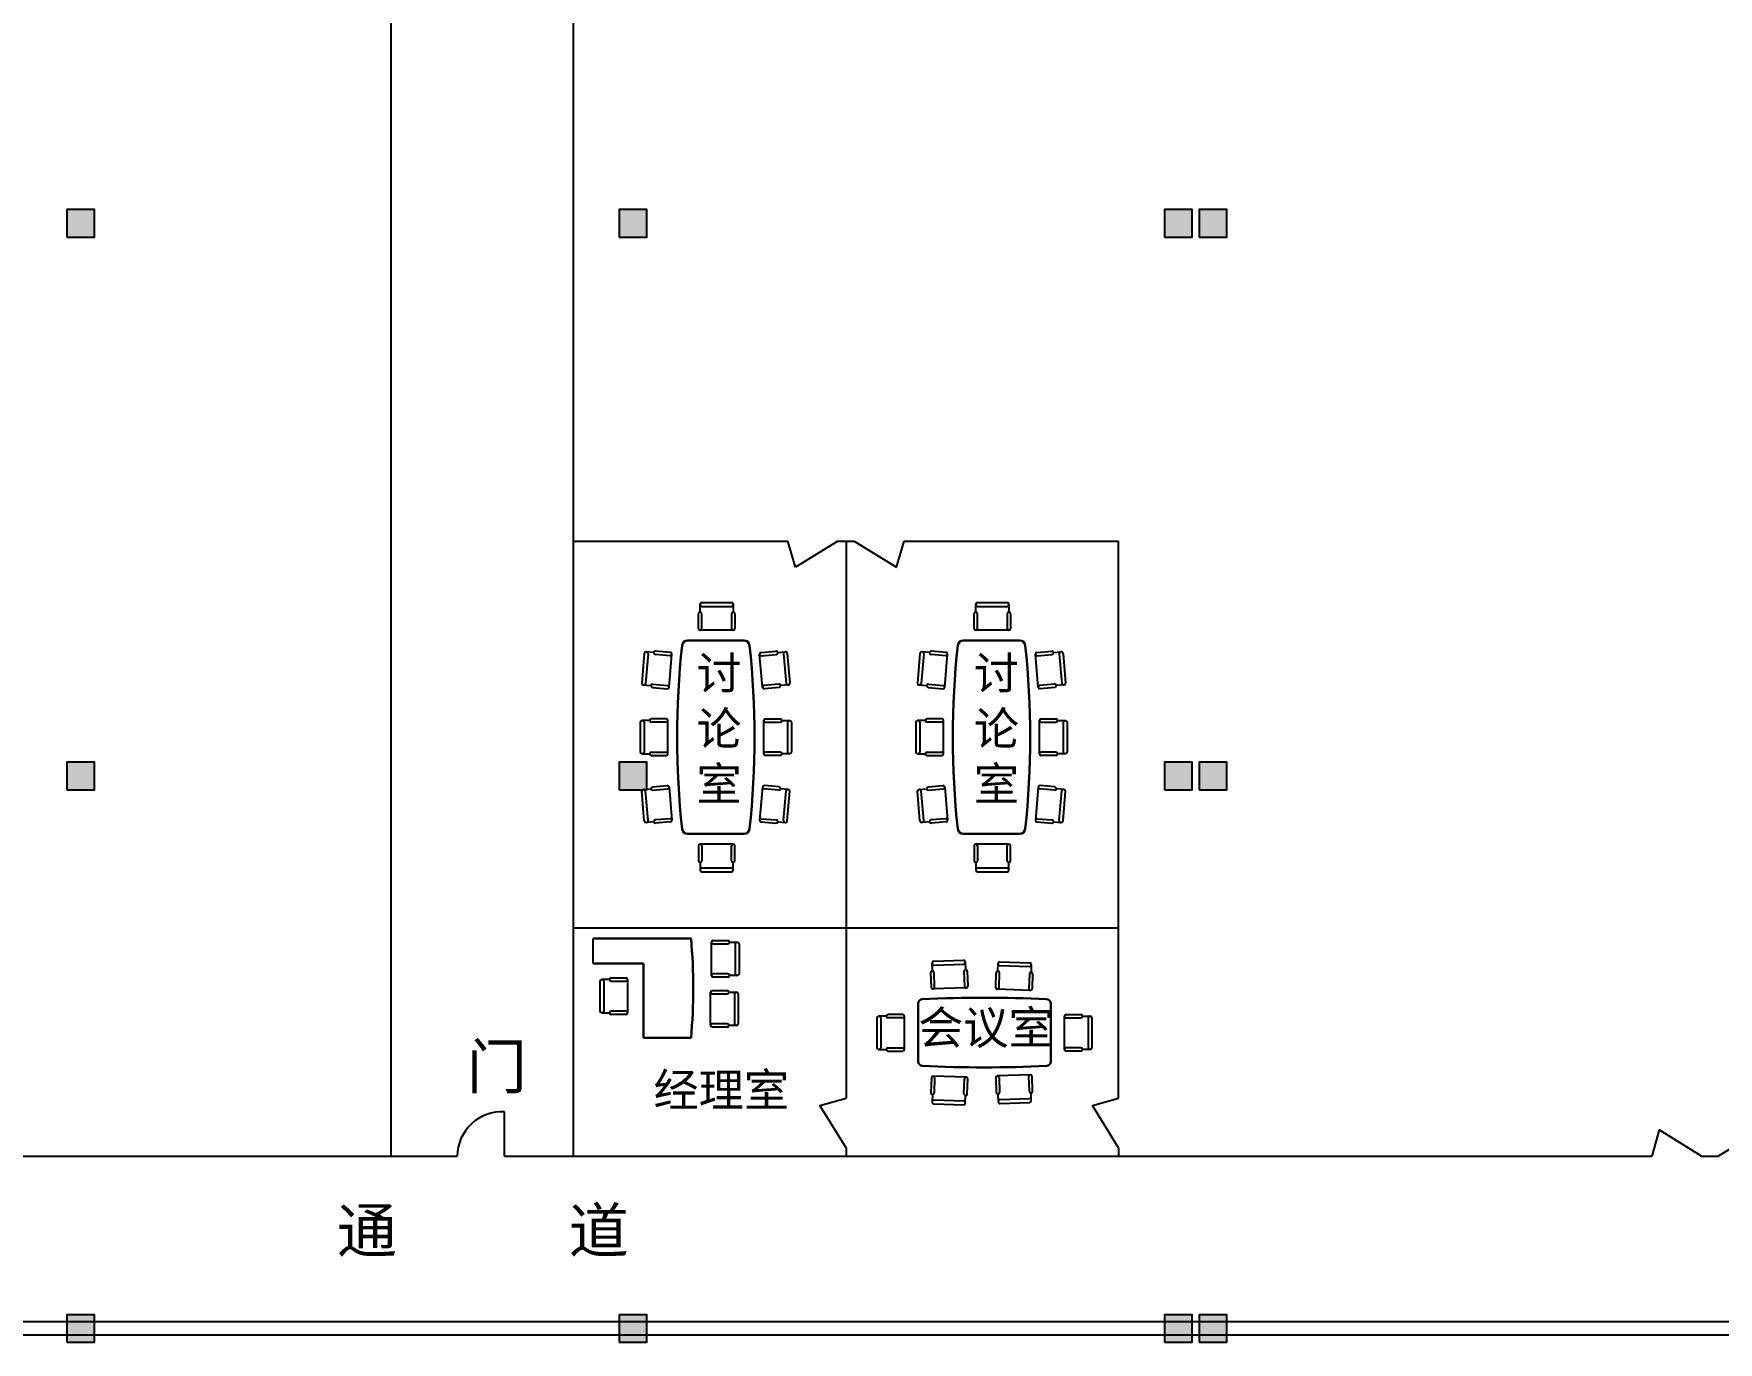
# Model space of a CAD drawing. Header units: millimetres. Extents: x 958 to 636282, y 2095 to 161571.
# Drawn here: x 32099 to 62592, y 7095 to 30776 of the extents above; entities that cross this region are included whole.
import ezdxf

# ---------------------------------------------------------------- set-up
doc = ezdxf.new("R2010")
doc.units = ezdxf.units.MM
for name, color, linetype in [('COLUMN', 9, 'Continuous'), ('PUB_HATCH', 8, 'Continuous'), ('W', 7, 'Continuous'), ('wall', 2, 'Continuous')]:
    doc.layers.add(name, color=color, linetype=linetype)
doc.styles.get("Standard").update_dxf_attribs({"font": 'arial.ttf'})

# ---------------------------------------------------------------- blocks, each defined once
blk = doc.blocks.new('_fzh')
blk.add_lwpolyline([(-0.5, -0.5), (0.5, -0.5), (0.5, 0.5), (-0.5, 0.5)], close=True)
at = {"layer": 'PUB_HATCH'}
blk.add_solid([(-0.5, -0.5), (0.5, -0.5), (-0.5, 0.5), (0.5, 0.5)], dxfattribs=at)

msp = doc.modelspace()

# ---------------------------------------------------------------- linework, layer by layer
for p, q in [((38567.733, 10465.286), (38567.733, 67465.286)), ((41867.733, 10465.286), (41867.733, 67465.286)), ((41867.733, 21595.286), (45752.662, 21595.286)), ((46652.662, 21595.286), (46952.804, 21595.286)), ((46802.733, 21595.286), (46802.733, 11515.357)), ((47852.804, 21595.286), (51737.733, 21595.286)), ((51737.733, 11515.357), (51737.733, 21595.286)), ((41867.733, 14595.286), (51737.733, 14595.286)), ((42227.24, 13952.34), (42227.24, 14402.34)), ((40619.852, 10465.286), (40619.852, 11265.325)), ((15067.733, 10465.286), (39764.806, 10465.286)), ((38567.733, 10465.286), (39764.806, 10465.286)), ((40619.852, 10465.286), (41867.733, 10465.286)), ((41867.733, 10465.286), (61387.662, 10465.286)), ((46802.733, 10615.357), (46802.733, 10465.286)), ((51737.733, 10615.357), (51737.733, 10465.286)), ((62287.662, 10465.286), (62587.804, 10465.286)), ((62287.662, 10465.286), (62587.804, 10465.286))]:
    msp.add_line(p, q)
msp.add_arc((40574.858, 10456.476), 810.1, 86.8160727, 179.3768898)
at = {"layer": 'W', "color": 241, "linetype": 'ByBlock', "lineweight": 25, "true_color": 0xf26eae}
for p, q in [((45888.533, 21119.779), (45752.662, 21595.286)), ((47716.933, 21119.779), (47852.804, 21595.286)), ((46327.227, 11379.486), (46802.733, 11515.357)), ((51262.227, 11379.486), (51737.733, 11515.357)), ((61523.533, 10940.792), (61387.662, 10465.286))]:
    msp.add_line(p, q, dxfattribs=at)
at = {"layer": 'W', "color": 3, "linetype": 'ByBlock', "lineweight": 25}
for p, q in [((46652.662, 21595.286), (45888.533, 21119.779)), ((46952.804, 21595.286), (47716.933, 21119.779)), ((44161.273, 20440.784), (44161.273, 20450.784)), ((44161.273, 20309.824), (44161.273, 20450.784)), ((44191.273, 20480.784), (44731.273, 20480.784)), ((44761.273, 20450.784), (44761.273, 20440.784)), ((44761.273, 20450.784), (44761.273, 20309.824)), ((49151.762, 20440.784), (49151.762, 20450.784)), ((49151.762, 20309.824), (49151.762, 20450.784)), ((49181.762, 20480.784), (49721.762, 20480.784)), ((49751.762, 20450.784), (49751.762, 20440.784)), ((49751.762, 20450.784), (49751.762, 20309.824)), ((44131.273, 20010.784), (44131.273, 20279.824)), ((44161.273, 20309.824), (44161.273, 20309.824)), ((44191.273, 20410.784), (44731.273, 20410.784)), ((44191.273, 20010.784), (44191.273, 20279.824)), ((44731.273, 20279.824), (44731.273, 20010.784)), ((44761.273, 20309.824), (44761.273, 20309.824)), ((44791.273, 20279.824), (44791.273, 20010.784)), ((49121.762, 20010.784), (49121.762, 20279.824)), ((49151.762, 20309.824), (49151.762, 20309.824)), ((49181.762, 20410.784), (49721.762, 20410.784)), ((49181.762, 20010.784), (49181.762, 20279.824)), ((49721.762, 20279.824), (49721.762, 20010.784)), ((49751.762, 20309.824), (49751.762, 20309.824)), ((49781.762, 20279.824), (49781.762, 20010.784)), ((44761.273, 19980.784), (44161.273, 19980.784)), ((44161.273, 19980.784), (44161.273, 19980.784)), ((44761.273, 19980.784), (44761.273, 19980.784)), ((49751.762, 19980.784), (49151.762, 19980.784)), ((49151.762, 19980.784), (49151.762, 19980.784)), ((49751.762, 19980.784), (49751.762, 19980.784)), ((43151.523, 19561.008), (43104.459, 19023.063)), ((43221.257, 19554.907), (43174.193, 19016.962)), ((43193.985, 19587.407), (43184.024, 19588.279)), ((43324.447, 19575.993), (43184.024, 19588.279)), ((43324.447, 19575.993), (43324.447, 19575.993)), ((43619.735, 19520.045), (43351.718, 19543.493)), ((43624.964, 19579.816), (43356.947, 19603.265)), ((43599.942, 18949.599), (43652.235, 19547.316)), ((43652.235, 19547.316), (43652.235, 19547.316)), ((45292.067, 18949.599), (45239.774, 19547.316)), ((45239.774, 19547.316), (45239.774, 19547.316)), ((45267.045, 19579.816), (45535.062, 19603.265)), ((45272.275, 19520.045), (45540.291, 19543.493)), ((45567.562, 19575.993), (45707.986, 19588.279)), ((45567.562, 19575.993), (45567.562, 19575.993)), ((45670.752, 19554.907), (45717.817, 19016.962)), ((45698.024, 19587.407), (45707.986, 19588.279)), ((45740.486, 19561.008), (45787.55, 19023.063)), ((48142.012, 19561.008), (48094.948, 19023.063)), ((48211.746, 19554.907), (48164.682, 19016.962)), ((48184.475, 19587.407), (48174.513, 19588.279)), ((48314.936, 19575.993), (48174.513, 19588.279)), ((48314.936, 19575.993), (48314.936, 19575.993)), ((48610.224, 19520.045), (48342.208, 19543.493)), ((48615.453, 19579.816), (48347.437, 19603.265)), ((48590.431, 18949.599), (48642.724, 19547.316)), ((48642.724, 19547.316), (48642.724, 19547.316)), ((50282.557, 18949.599), (50230.263, 19547.316)), ((50230.263, 19547.316), (50230.263, 19547.316)), ((50257.535, 19579.816), (50525.551, 19603.265)), ((50262.764, 19520.045), (50530.78, 19543.493)), ((50558.052, 19575.993), (50698.475, 19588.279)), ((50558.052, 19575.993), (50558.052, 19575.993)), ((50661.242, 19554.907), (50708.306, 19016.962)), ((50688.513, 19587.407), (50698.475, 19588.279)), ((50730.975, 19561.008), (50778.04, 19023.063)), ((43131.73, 18990.562), (43141.692, 18989.69)), ((43131.73, 18990.562), (43272.153, 18978.277)), ((43272.153, 18978.277), (43272.153, 18978.277)), ((43299.425, 18945.776), (43567.441, 18922.328)), ((43304.654, 19005.548), (43572.67, 18982.099)), ((43599.942, 18949.599), (43599.942, 18949.599)), ((45292.067, 18949.599), (45292.067, 18949.599)), ((45587.355, 19005.548), (45319.339, 18982.099)), ((45592.584, 18945.776), (45324.568, 18922.328)), ((45760.279, 18990.562), (45619.856, 18978.277)), ((45619.856, 18978.277), (45619.856, 18978.277)), ((45760.279, 18990.562), (45750.317, 18989.69)), ((48122.22, 18990.562), (48132.181, 18989.69)), ((48122.22, 18990.562), (48262.643, 18978.277)), ((48262.643, 18978.277), (48262.643, 18978.277)), ((48289.914, 18945.776), (48557.93, 18922.328)), ((48295.143, 19005.548), (48563.16, 18982.099)), ((48590.431, 18949.599), (48590.431, 18949.599)), ((50282.557, 18949.599), (50282.557, 18949.599)), ((50577.844, 19005.548), (50309.828, 18982.099)), ((50583.074, 18945.776), (50315.057, 18922.328)), ((50750.768, 18990.562), (50610.345, 18978.277)), ((50610.345, 18978.277), (50610.345, 18978.277)), ((50750.768, 18990.562), (50740.806, 18989.69)), ((43078.36, 18316.162), (43078.36, 17776.162)), ((43118.36, 18346.162), (43108.36, 18346.162)), ((43249.32, 18346.162), (43108.36, 18346.162)), ((43148.36, 18316.162), (43148.36, 17776.162)), ((43249.32, 18346.162), (43249.32, 18346.162)), ((43548.36, 18376.162), (43279.32, 18376.162)), ((43548.36, 18316.162), (43279.32, 18316.162)), ((43578.36, 17746.162), (43578.36, 18346.162)), ((43578.36, 18346.162), (43578.36, 18346.162)), ((45313.649, 17746.162), (45313.649, 18346.162)), ((45313.649, 18346.162), (45313.649, 18346.162)), ((45343.649, 18376.162), (45612.689, 18376.162)), ((45343.649, 18316.162), (45612.689, 18316.162)), ((45642.689, 18346.162), (45642.689, 18346.162)), ((45642.689, 18346.162), (45783.649, 18346.162)), ((45743.649, 18316.162), (45743.649, 17776.162)), ((45773.649, 18346.162), (45783.649, 18346.162)), ((45813.649, 18316.162), (45813.649, 17776.162)), ((48068.85, 18316.162), (48068.85, 17776.162)), ((48108.85, 18346.162), (48098.85, 18346.162)), ((48239.809, 18346.162), (48098.85, 18346.162)), ((48138.85, 18316.162), (48138.85, 17776.162)), ((48239.809, 18346.162), (48239.809, 18346.162)), ((48538.85, 18376.162), (48269.809, 18376.162)), ((48538.85, 18316.162), (48269.809, 18316.162)), ((48568.85, 17746.162), (48568.85, 18346.162)), ((48568.85, 18346.162), (48568.85, 18346.162)), ((50304.138, 17746.162), (50304.138, 18346.162)), ((50304.138, 18346.162), (50304.138, 18346.162)), ((50334.138, 18376.162), (50603.178, 18376.162)), ((50334.138, 18316.162), (50603.178, 18316.162)), ((50633.178, 18346.162), (50633.178, 18346.162)), ((50633.178, 18346.162), (50774.138, 18346.162)), ((50734.138, 18316.162), (50734.138, 17776.162)), ((50764.138, 18346.162), (50774.138, 18346.162)), ((50804.138, 18316.162), (50804.138, 17776.162)), ((43108.36, 17746.162), (43118.36, 17746.162)), ((43108.36, 17746.162), (43249.32, 17746.162)), ((43249.32, 17746.162), (43249.32, 17746.162)), ((43279.32, 17776.162), (43548.36, 17776.162)), ((43279.32, 17716.162), (43548.36, 17716.162)), ((43578.36, 17746.162), (43578.36, 17746.162)), ((45313.649, 17746.162), (45313.649, 17746.162)), ((45612.689, 17776.162), (45343.649, 17776.162)), ((45612.689, 17716.162), (45343.649, 17716.162)), ((45642.689, 17746.162), (45642.689, 17746.162)), ((45783.649, 17746.162), (45642.689, 17746.162)), ((45783.649, 17746.162), (45773.649, 17746.162)), ((48098.85, 17746.162), (48108.85, 17746.162)), ((48098.85, 17746.162), (48239.809, 17746.162)), ((48239.809, 17746.162), (48239.809, 17746.162)), ((48269.809, 17776.162), (48538.85, 17776.162)), ((48269.809, 17716.162), (48538.85, 17716.162)), ((48568.85, 17746.162), (48568.85, 17746.162)), ((50304.138, 17746.162), (50304.138, 17746.162)), ((50603.178, 17776.162), (50334.138, 17776.162)), ((50603.178, 17716.162), (50334.138, 17716.162)), ((50633.178, 17746.162), (50633.178, 17746.162)), ((50774.138, 17746.162), (50633.178, 17746.162)), ((50774.138, 17746.162), (50764.138, 17746.162)), ((43131.73, 17100.075), (43272.153, 17112.36)), ((43131.73, 17100.075), (43141.692, 17100.947)), ((43272.153, 17112.36), (43272.153, 17112.36)), ((43299.425, 17144.861), (43567.441, 17168.309)), ((43304.654, 17085.089), (43572.67, 17108.538)), ((43599.942, 17141.038), (43652.235, 16543.321)), ((43599.942, 17141.038), (43599.942, 17141.038)), ((45292.067, 17141.038), (45239.774, 16543.321)), ((45292.067, 17141.038), (45292.067, 17141.038)), ((45587.355, 17085.089), (45319.339, 17108.538)), ((45592.584, 17144.861), (45324.568, 17168.309)), ((45619.856, 17112.36), (45619.856, 17112.36)), ((45760.279, 17100.075), (45619.856, 17112.36)), ((45760.279, 17100.075), (45750.317, 17100.947)), ((48122.22, 17100.075), (48262.643, 17112.36)), ((48122.22, 17100.075), (48132.181, 17100.947)), ((48262.643, 17112.36), (48262.643, 17112.36)), ((48289.914, 17144.861), (48557.93, 17168.309)), ((48295.143, 17085.089), (48563.16, 17108.538)), ((48590.431, 17141.038), (48642.724, 16543.321)), ((48590.431, 17141.038), (48590.431, 17141.038)), ((50282.557, 17141.038), (50230.263, 16543.321)), ((50282.557, 17141.038), (50282.557, 17141.038)), ((50577.844, 17085.089), (50309.828, 17108.538)), ((50583.074, 17144.861), (50315.057, 17168.309)), ((50610.345, 17112.36), (50610.345, 17112.36)), ((50750.768, 17100.075), (50610.345, 17112.36)), ((50750.768, 17100.075), (50740.806, 17100.947)), ((43151.523, 16529.629), (43104.459, 17067.574)), ((43221.257, 16535.73), (43174.193, 17073.675)), ((45670.752, 16535.73), (45717.817, 17073.675)), ((45740.486, 16529.629), (45787.55, 17067.574)), ((48142.012, 16529.629), (48094.948, 17067.574)), ((48211.746, 16535.73), (48164.682, 17073.675)), ((50661.242, 16535.73), (50708.306, 17073.675)), ((50730.975, 16529.629), (50778.04, 17067.574)), ((43324.447, 16514.644), (43184.024, 16502.358)), ((43193.985, 16503.23), (43184.024, 16502.358)), ((43324.447, 16514.644), (43324.447, 16514.644)), ((43619.735, 16570.593), (43351.718, 16547.144)), ((43624.964, 16510.821), (43356.947, 16487.372)), ((43652.235, 16543.321), (43652.235, 16543.321)), ((45239.774, 16543.321), (45239.774, 16543.321)), ((45267.045, 16510.821), (45535.062, 16487.372)), ((45272.275, 16570.593), (45540.291, 16547.144)), ((45567.562, 16514.644), (45567.562, 16514.644)), ((45567.562, 16514.644), (45707.986, 16502.358)), ((45698.024, 16503.23), (45707.986, 16502.358)), ((48314.936, 16514.644), (48174.513, 16502.358)), ((48184.475, 16503.23), (48174.513, 16502.358)), ((48314.936, 16514.644), (48314.936, 16514.644)), ((48610.224, 16570.593), (48342.208, 16547.144)), ((48615.453, 16510.821), (48347.437, 16487.372)), ((48642.724, 16543.321), (48642.724, 16543.321)), ((50230.263, 16543.321), (50230.263, 16543.321)), ((50257.535, 16510.821), (50525.551, 16487.372)), ((50262.764, 16570.593), (50530.78, 16547.144)), ((50558.052, 16514.644), (50558.052, 16514.644)), ((50558.052, 16514.644), (50698.475, 16502.358)), ((50688.513, 16503.23), (50698.475, 16502.358)), ((44131.273, 16079.853), (44131.273, 15810.813)), ((44761.273, 16109.853), (44161.273, 16109.853)), ((44161.273, 16109.853), (44161.273, 16109.853)), ((44191.273, 16079.853), (44191.273, 15810.813)), ((44731.273, 15810.813), (44731.273, 16079.853)), ((44761.273, 16109.853), (44761.273, 16109.853)), ((44791.273, 15810.813), (44791.273, 16079.853)), ((49121.762, 16079.853), (49121.762, 15810.813)), ((49751.762, 16109.853), (49151.762, 16109.853)), ((49151.762, 16109.853), (49151.762, 16109.853)), ((49181.762, 16079.853), (49181.762, 15810.813)), ((49721.762, 15810.813), (49721.762, 16079.853)), ((49751.762, 16109.853), (49751.762, 16109.853)), ((49781.762, 15810.813), (49781.762, 16079.853)), ((44161.273, 15780.813), (44161.273, 15780.813)), ((44161.273, 15780.813), (44161.273, 15639.853)), ((44161.273, 15649.853), (44161.273, 15639.853)), ((44191.273, 15679.853), (44731.273, 15679.853)), ((44191.273, 15609.853), (44731.273, 15609.853)), ((44761.273, 15780.813), (44761.273, 15780.813)), ((44761.273, 15639.853), (44761.273, 15780.813)), ((44761.273, 15639.853), (44761.273, 15649.853)), ((49151.762, 15780.813), (49151.762, 15780.813)), ((49151.762, 15780.813), (49151.762, 15639.853)), ((49151.762, 15649.853), (49151.762, 15639.853)), ((49181.762, 15679.853), (49721.762, 15679.853)), ((49181.762, 15609.853), (49721.762, 15609.853)), ((49751.762, 15780.813), (49751.762, 15780.813)), ((49751.762, 15639.853), (49751.762, 15780.813)), ((49751.762, 15639.853), (49751.762, 15649.853)), ((44366.283, 13733.489), (44366.283, 14333.489)), ((44366.283, 14333.489), (44366.283, 14333.489)), ((44396.283, 14363.489), (44665.323, 14363.489)), ((44695.323, 14333.489), (44695.323, 14333.489)), ((44695.323, 14333.489), (44836.283, 14333.489)), ((44826.283, 14333.489), (44836.283, 14333.489)), ((44396.283, 14303.489), (44665.323, 14303.489)), ((44796.283, 14303.489), (44796.283, 13763.489)), ((44866.283, 14303.489), (44866.283, 13763.489)), ((44366.283, 13733.489), (44366.283, 13733.489)), ((44665.323, 13763.489), (44396.283, 13763.489)), ((44695.323, 13733.489), (44695.323, 13733.489)), ((44836.283, 13733.489), (44695.323, 13733.489)), ((44836.283, 13733.489), (44826.283, 13733.489)), ((48347.42, 13517.618), (48338.031, 13786.494)), ((48362.395, 13948.403), (48362.046, 13958.397)), ((48366.966, 13817.523), (48362.046, 13958.397)), ((48366.966, 13817.523), (48366.966, 13817.523)), ((48390.981, 13989.425), (48930.652, 14008.271)), ((48393.424, 13919.468), (48933.095, 13938.314)), ((48407.384, 13519.712), (48397.994, 13788.588)), ((48937.665, 13807.434), (48947.055, 13538.557)), ((48961.681, 13979.336), (48962.03, 13969.343)), ((48961.681, 13979.336), (48966.6, 13838.463)), ((48966.6, 13838.463), (48966.6, 13838.463)), ((48997.629, 13809.528), (49007.018, 13540.651)), ((49512.185, 13515.275), (49521.574, 13784.151)), ((49552.603, 13813.086), (49557.522, 13953.96)), ((49552.603, 13813.086), (49552.603, 13813.086)), ((49557.173, 13943.966), (49557.522, 13953.96)), ((49572.148, 13513.181), (49581.538, 13782.057)), ((49586.108, 13912.937), (50125.779, 13894.091)), ((49588.551, 13982.895), (50128.222, 13964.049)), ((50121.209, 13763.211), (50111.819, 13494.335)), ((50157.157, 13933.02), (50152.237, 13792.146)), ((50152.237, 13792.146), (50152.237, 13792.146)), ((50157.157, 13933.02), (50156.808, 13923.026)), ((50181.172, 13761.117), (50171.783, 13492.241)), ((42349.292, 13628.363), (42349.292, 13088.363)), ((42389.292, 13658.363), (42379.292, 13658.363)), ((42520.251, 13658.363), (42379.292, 13658.363)), ((42419.292, 13628.363), (42419.292, 13088.363)), ((42520.251, 13658.363), (42520.251, 13658.363)), ((42550.251, 13688.363), (42819.292, 13688.363)), ((42550.251, 13628.363), (42819.292, 13628.363)), ((42849.292, 13658.363), (42849.292, 13058.363)), ((42849.292, 13658.363), (42849.292, 13658.363)), ((44352.794, 12830.615), (44352.794, 13430.615)), ((44352.794, 13430.615), (44352.794, 13430.615)), ((44382.794, 13460.615), (44651.835, 13460.615)), ((44665.323, 13703.489), (44396.283, 13703.489)), ((44681.835, 13430.615), (44681.835, 13430.615)), ((44681.835, 13430.615), (44822.794, 13430.615)), ((44812.794, 13430.615), (44822.794, 13430.615)), ((48978.083, 13509.623), (48378.449, 13488.683)), ((48378.449, 13488.683), (48378.449, 13488.683)), ((48978.083, 13509.623), (48978.083, 13509.623)), ((50140.754, 13463.306), (49541.12, 13484.246)), ((49541.12, 13484.246), (49541.12, 13484.246)), ((50140.754, 13463.306), (50140.754, 13463.306)), ((44382.794, 13400.615), (44651.835, 13400.615)), ((44782.794, 13400.615), (44782.794, 12860.615)), ((44852.794, 13400.615), (44852.794, 12860.615)), ((42379.292, 13058.363), (42389.292, 13058.363)), ((42379.292, 13058.363), (42520.251, 13058.363)), ((42520.251, 13058.363), (42520.251, 13058.363)), ((42819.292, 13088.363), (42550.251, 13088.363)), ((42819.292, 13028.363), (42550.251, 13028.363)), ((42849.292, 13058.363), (42849.292, 13058.363)), ((44352.794, 12830.615), (44352.794, 12830.615)), ((44651.835, 12860.615), (44382.794, 12860.615)), ((44681.835, 12830.615), (44681.835, 12830.615)), ((44822.794, 12830.615), (44681.835, 12830.615)), ((44822.794, 12830.615), (44812.794, 12830.615)), ((47361.04, 12964.401), (47361.04, 12424.401)), ((47401.04, 12994.401), (47391.04, 12994.401)), ((47532, 12994.401), (47391.04, 12994.401)), ((47431.04, 12964.401), (47431.04, 12424.401)), ((47532, 12994.401), (47532, 12994.401)), ((47831.04, 13024.401), (47562, 13024.401)), ((47831.04, 12964.401), (47562, 12964.401)), ((47861.04, 12394.401), (47861.04, 12994.401)), ((47861.04, 12994.401), (47861.04, 12994.401)), ((50754.731, 12394.401), (50754.731, 12994.401)), ((50754.731, 12994.401), (50754.731, 12994.401)), ((50784.731, 13024.401), (51053.772, 13024.401)), ((50784.731, 12964.401), (51053.772, 12964.401)), ((51083.772, 12994.401), (51083.772, 12994.401)), ((51083.772, 12994.401), (51224.731, 12994.401)), ((51184.731, 12964.401), (51184.731, 12424.401)), ((51214.731, 12994.401), (51224.731, 12994.401)), ((51254.731, 12964.401), (51254.731, 12424.401)), ((44651.835, 12800.615), (44382.794, 12800.615)), ((47391.04, 12394.401), (47401.04, 12394.401)), ((47391.04, 12394.401), (47532, 12394.401)), ((47532, 12394.401), (47532, 12394.401)), ((47562, 12424.401), (47831.04, 12424.401)), ((47562, 12364.401), (47831.04, 12364.401)), ((47861.04, 12394.401), (47861.04, 12394.401)), ((50754.731, 12394.401), (50754.731, 12394.401)), ((51053.772, 12424.401), (50784.731, 12424.401)), ((51053.772, 12364.401), (50784.731, 12364.401)), ((51083.772, 12394.401), (51083.772, 12394.401)), ((51224.731, 12394.401), (51083.772, 12394.401)), ((51224.731, 12394.401), (51214.731, 12394.401)), ((48978.083, 11890.569), (48378.449, 11911.509)), ((48378.449, 11911.509), (48378.449, 11911.509)), ((50140.754, 11936.885), (49541.12, 11915.946)), ((49541.12, 11915.946), (49541.12, 11915.946)), ((50121.209, 11636.98), (50111.819, 11905.857)), ((50140.754, 11936.885), (50140.754, 11936.885)), ((50181.172, 11639.074), (50171.783, 11907.951)), ((48347.42, 11882.574), (48338.031, 11613.698)), ((48407.384, 11880.48), (48397.994, 11611.604)), ((48937.665, 11592.758), (48947.055, 11861.634)), ((48978.083, 11890.569), (48978.083, 11890.569)), ((48997.629, 11590.664), (49007.018, 11859.54)), ((49512.185, 11884.917), (49521.574, 11616.041)), ((49572.148, 11887.011), (49581.538, 11618.135)), ((50152.237, 11608.046), (50152.237, 11608.046)), ((50157.157, 11467.172), (50152.237, 11608.046)), ((46802.733, 10615.357), (46327.227, 11379.486)), ((48366.966, 11582.669), (48362.046, 11441.795)), ((48362.395, 11451.789), (48362.046, 11441.795)), ((48366.966, 11582.669), (48366.966, 11582.669)), ((48390.981, 11410.766), (48930.652, 11391.921)), ((48393.424, 11480.724), (48933.095, 11461.878)), ((48961.681, 11420.855), (48966.6, 11561.729)), ((48961.681, 11420.855), (48962.03, 11430.849)), ((48966.6, 11561.729), (48966.6, 11561.729)), ((49552.603, 11587.106), (49552.603, 11587.106)), ((49552.603, 11587.106), (49557.522, 11446.232)), ((49557.173, 11456.226), (49557.522, 11446.232)), ((49586.108, 11487.255), (50125.779, 11506.1)), ((49588.551, 11417.297), (50128.222, 11436.143)), ((50157.157, 11467.172), (50156.808, 11477.166)), ((51737.733, 10615.357), (51262.227, 11379.486)), ((62287.662, 10465.286), (61523.533, 10940.792)), ((62587.804, 10465.286), (63351.933, 10940.792))]:
    msp.add_line(p, q, dxfattribs=at)
at = {"layer": 'W', "color": 0, "linetype": 'ByBlock', "lineweight": 30}
for p, q in [((44956.553, 19795.319), (43935.456, 19795.319)), ((49947.043, 19795.319), (48925.945, 19795.319)), ((44956.553, 16295.319), (43935.456, 16295.319)), ((49947.043, 16295.319), (48925.945, 16295.319)), ((42227.24, 14402.34), (43997.24, 14402.34)), ((43137.24, 13952.34), (42227.24, 13952.34)), ((43137.24, 12602.34), (43137.24, 13952.34)), ((48107.886, 13223.877), (48107.886, 12176.315)), ((50507.886, 12176.315), (50507.886, 13223.877)), ((43997.24, 12602.34), (43137.24, 12602.34))]:
    msp.add_line(p, q, dxfattribs=at)
at = {"layer": 'W', "color": 3, "linetype": 'ByBlock', "lineweight": 25}
for centre, start, end in [((44191.273, 20450.784), 90, 180), ((44191.273, 20440.784), 180, 270), ((44731.273, 20450.784), 0, 90), ((44731.273, 20440.784), 270, 0), ((49181.762, 20450.784), 90, 180), ((49181.762, 20440.784), 180, 270), ((49721.762, 20450.784), 0, 90), ((49721.762, 20440.784), 270, 0), ((44161.273, 20279.824), 90, 180), ((44161.273, 20279.824), 0, 90), ((44761.273, 20279.824), 90, 180), ((44761.273, 20279.824), 0, 90), ((49151.762, 20279.824), 90, 180), ((49151.762, 20279.824), 0, 90), ((49751.762, 20279.824), 90, 180), ((49751.762, 20279.824), 0, 90), ((44161.273, 20010.784), 180, 270), ((44161.273, 20010.784), 270, 0), ((44761.273, 20010.784), 180, 270), ((44761.273, 20010.784), 270, 0), ((49151.762, 20010.784), 180, 270), ((49151.762, 20010.784), 270, 0), ((49751.762, 20010.784), 180, 270), ((49751.762, 20010.784), 270, 0), ((43181.409, 19558.393), 85, 175), ((43191.371, 19557.521), 355, 85), ((43354.333, 19573.379), 175, 265), ((43354.333, 19573.379), 85, 175), ((43622.349, 19549.93), 265, 355), ((43622.349, 19549.93), 355, 85), ((45269.66, 19549.93), 95, 185), ((45269.66, 19549.93), 185, 275), ((45537.676, 19573.379), 5, 95), ((45537.676, 19573.379), 275, 5), ((45700.638, 19557.521), 95, 185), ((45710.6, 19558.393), 5, 95), ((48171.898, 19558.393), 85, 175), ((48181.86, 19557.521), 355, 85), ((48344.822, 19573.379), 175, 265), ((48344.822, 19573.379), 85, 175), ((48612.839, 19549.93), 265, 355), ((48612.839, 19549.93), 355, 85), ((50260.149, 19549.93), 95, 185), ((50260.149, 19549.93), 185, 275), ((50528.166, 19573.379), 5, 95), ((50528.166, 19573.379), 275, 5), ((50691.128, 19557.521), 95, 185), ((50701.09, 19558.393), 5, 95), ((43134.345, 19020.448), 175, 265), ((43144.307, 19019.576), 265, 355), ((43302.039, 18975.662), 175, 265), ((43302.039, 18975.662), 85, 175), ((43570.056, 18952.214), 265, 355), ((43570.056, 18952.214), 355, 85), ((45321.953, 18952.214), 95, 185), ((45321.953, 18952.214), 185, 275), ((45589.97, 18975.662), 5, 95), ((45589.97, 18975.662), 275, 5), ((45747.702, 19019.576), 185, 275), ((45757.664, 19020.448), 275, 5), ((48124.834, 19020.448), 175, 265), ((48134.796, 19019.576), 265, 355), ((48292.529, 18975.662), 175, 265), ((48292.529, 18975.662), 85, 175), ((48560.545, 18952.214), 265, 355), ((48560.545, 18952.214), 355, 85), ((50312.443, 18952.214), 95, 185), ((50312.443, 18952.214), 185, 275), ((50580.459, 18975.662), 5, 95), ((50580.459, 18975.662), 275, 5), ((50738.192, 19019.576), 185, 275), ((50748.154, 19020.448), 275, 5), ((43108.36, 18316.162), 90, 180), ((43118.36, 18316.162), 0, 90), ((43279.32, 18346.162), 90, 180), ((43279.32, 18346.162), 180, 270), ((43548.36, 18346.162), 0, 90), ((43548.36, 18346.162), 270, 0), ((45343.649, 18346.162), 90, 180), ((45343.649, 18346.162), 180, 270), ((45612.689, 18346.162), 0, 90), ((45612.689, 18346.162), 270, 0), ((45773.649, 18316.162), 90, 180), ((45783.649, 18316.162), 0, 90), ((48098.85, 18316.162), 90, 180), ((48108.85, 18316.162), 0, 90), ((48269.809, 18346.162), 90, 180), ((48269.809, 18346.162), 180, 270), ((48538.85, 18346.162), 0, 90), ((48538.85, 18346.162), 270, 0), ((50334.138, 18346.162), 90, 180), ((50334.138, 18346.162), 180, 270), ((50603.178, 18346.162), 0, 90), ((50603.178, 18346.162), 270, 0), ((50764.138, 18316.162), 90, 180), ((50774.138, 18316.162), 0, 90), ((43108.36, 17776.162), 180, 270), ((43118.36, 17776.162), 270, 0), ((43279.32, 17746.162), 90, 180), ((43279.32, 17746.162), 180, 270), ((43548.36, 17746.162), 0, 90), ((43548.36, 17746.162), 270, 0), ((45343.649, 17746.162), 90, 180), ((45343.649, 17746.162), 180, 270), ((45612.689, 17746.162), 0, 90), ((45612.689, 17746.162), 270, 0), ((45773.649, 17776.162), 180, 270), ((45783.649, 17776.162), 270, 0), ((48098.85, 17776.162), 180, 270), ((48108.85, 17776.162), 270, 0), ((48269.809, 17746.162), 90, 180), ((48269.809, 17746.162), 180, 270), ((48538.85, 17746.162), 0, 90), ((48538.85, 17746.162), 270, 0), ((50334.138, 17746.162), 90, 180), ((50334.138, 17746.162), 180, 270), ((50603.178, 17746.162), 0, 90), ((50603.178, 17746.162), 270, 0), ((50764.138, 17776.162), 180, 270), ((50774.138, 17776.162), 270, 0), ((43134.345, 17070.189), 95, 185), ((43144.307, 17071.061), 5, 95), ((43302.039, 17114.975), 95, 185), ((43302.039, 17114.975), 185, 275), ((43570.056, 17138.423), 5, 95), ((43570.056, 17138.423), 275, 5), ((45321.953, 17138.423), 175, 265), ((45321.953, 17138.423), 85, 175), ((45589.97, 17114.975), 265, 355), ((45589.97, 17114.975), 355, 85), ((45747.702, 17071.061), 85, 175), ((45757.664, 17070.189), 355, 85), ((48124.834, 17070.189), 95, 185), ((48134.796, 17071.061), 5, 95), ((48292.529, 17114.975), 95, 185), ((48292.529, 17114.975), 185, 275), ((48560.545, 17138.423), 5, 95), ((48560.545, 17138.423), 275, 5), ((50312.443, 17138.423), 175, 265), ((50312.443, 17138.423), 85, 175), ((50580.459, 17114.975), 265, 355), ((50580.459, 17114.975), 355, 85), ((50738.192, 17071.061), 85, 175), ((50748.154, 17070.189), 355, 85), ((43181.409, 16532.244), 185, 275), ((43191.371, 16533.116), 275, 5), ((43354.333, 16517.258), 95, 185), ((43354.333, 16517.258), 185, 275), ((43622.349, 16540.707), 5, 95), ((43622.349, 16540.707), 275, 5), ((45269.66, 16540.707), 175, 265), ((45269.66, 16540.707), 85, 175), ((45537.676, 16517.258), 265, 355), ((45537.676, 16517.258), 355, 85), ((45700.638, 16533.116), 175, 265), ((45710.6, 16532.244), 265, 355), ((48171.898, 16532.244), 185, 275), ((48181.86, 16533.116), 275, 5), ((48344.822, 16517.258), 95, 185), ((48344.822, 16517.258), 185, 275), ((48612.839, 16540.707), 5, 95), ((48612.839, 16540.707), 275, 5), ((50260.149, 16540.707), 175, 265), ((50260.149, 16540.707), 85, 175), ((50528.166, 16517.258), 265, 355), ((50528.166, 16517.258), 355, 85), ((50691.128, 16533.116), 175, 265), ((50701.09, 16532.244), 265, 355), ((44161.273, 16079.853), 90, 180), ((44161.273, 16079.853), 0, 90), ((44761.273, 16079.853), 90, 180), ((44761.273, 16079.853), 0, 90), ((49151.762, 16079.853), 90, 180), ((49151.762, 16079.853), 0, 90), ((49751.762, 16079.853), 90, 180), ((49751.762, 16079.853), 0, 90), ((44161.273, 15810.813), 180, 270), ((44161.273, 15810.813), 270, 0), ((44191.273, 15649.853), 90, 180), ((44191.273, 15639.853), 180, 270), ((44761.273, 15810.813), 180, 270), ((44731.273, 15649.853), 0, 90), ((44731.273, 15639.853), 270, 0), ((44761.273, 15810.813), 270, 0), ((49151.762, 15810.813), 180, 270), ((49151.762, 15810.813), 270, 0), ((49181.762, 15649.853), 90, 180), ((49181.762, 15639.853), 180, 270), ((49751.762, 15810.813), 180, 270), ((49721.762, 15649.853), 0, 90), ((49721.762, 15639.853), 270, 0), ((49751.762, 15810.813), 270, 0), ((44396.283, 14333.489), 90, 180), ((44396.283, 14333.489), 180, 270), ((44665.323, 14333.489), 0, 90), ((44665.323, 14333.489), 270, 0), ((44826.283, 14303.489), 90, 180), ((44836.283, 14303.489), 0, 90), ((44396.283, 13733.489), 90, 180), ((44396.283, 13733.489), 180, 270), ((44665.323, 13733.489), 0, 90), ((44665.323, 13733.489), 270, 0), ((44826.283, 13763.489), 180, 270), ((44836.283, 13763.489), 270, 0), ((48368.013, 13787.541), 92, 182), ((48392.028, 13959.444), 92, 182), ((48392.377, 13949.45), 182, 272), ((48368.013, 13787.541), 2, 92), ((48931.699, 13978.289), 2, 92), ((48932.048, 13968.296), 272, 2), ((48967.647, 13808.481), 92, 182), ((48967.647, 13808.481), 2, 92), ((49551.556, 13783.104), 88, 178), ((49551.556, 13783.104), 358, 88), ((49587.155, 13942.919), 178, 268), ((49587.504, 13952.913), 88, 178), ((50151.19, 13762.164), 88, 178), ((50126.826, 13924.073), 268, 358), ((50127.175, 13934.067), 358, 88), ((50151.19, 13762.164), 358, 88), ((42379.292, 13628.363), 90, 180), ((42389.292, 13628.363), 0, 90), ((42550.251, 13658.363), 90, 180), ((42550.251, 13658.363), 180, 270), ((42819.292, 13658.363), 0, 90), ((42819.292, 13658.363), 270, 0), ((44382.794, 13430.615), 90, 180), ((44382.794, 13430.615), 180, 270), ((44651.835, 13430.615), 0, 90), ((44651.835, 13430.615), 270, 0), ((44812.794, 13400.615), 90, 180), ((44822.794, 13400.615), 0, 90), ((48377.402, 13518.665), 182, 272), ((48377.402, 13518.665), 272, 2), ((48977.036, 13539.604), 182, 272), ((48977.036, 13539.604), 272, 2), ((49542.167, 13514.228), 178, 268), ((49542.167, 13514.228), 268, 358), ((50141.801, 13493.288), 178, 268), ((50141.801, 13493.288), 268, 358), ((42379.292, 13088.363), 180, 270), ((42389.292, 13088.363), 270, 0), ((42550.251, 13058.363), 90, 180), ((42550.251, 13058.363), 180, 270), ((42819.292, 13058.363), 0, 90), ((42819.292, 13058.363), 270, 0), ((44382.794, 12830.615), 90, 180), ((44382.794, 12830.615), 180, 270), ((44651.835, 12830.615), 0, 90), ((44651.835, 12830.615), 270, 0), ((44812.794, 12860.615), 180, 270), ((44822.794, 12860.615), 270, 0), ((47391.04, 12964.401), 90, 180), ((47401.04, 12964.401), 0, 90), ((47562, 12994.401), 90, 180), ((47562, 12994.401), 180, 270), ((47831.04, 12994.401), 0, 90), ((47831.04, 12994.401), 270, 0), ((50784.731, 12994.401), 90, 180), ((50784.731, 12994.401), 180, 270), ((51053.772, 12994.401), 0, 90), ((51053.772, 12994.401), 270, 0), ((51214.731, 12964.401), 90, 180), ((51224.731, 12964.401), 0, 90), ((47391.04, 12424.401), 180, 270), ((47401.04, 12424.401), 270, 0), ((47562, 12394.401), 90, 180), ((47562, 12394.401), 180, 270), ((47831.04, 12394.401), 0, 90), ((47831.04, 12394.401), 270, 0), ((50784.731, 12394.401), 90, 180), ((50784.731, 12394.401), 180, 270), ((51053.772, 12394.401), 0, 90), ((51053.772, 12394.401), 270, 0), ((51214.731, 12424.401), 180, 270), ((51224.731, 12424.401), 270, 0), ((48377.402, 11881.527), 88, 178), ((48377.402, 11881.527), 358, 88), ((49542.167, 11885.964), 92, 182), ((49542.167, 11885.964), 2, 92), ((50141.801, 11906.904), 92, 182), ((50141.801, 11906.904), 2, 92), ((48368.013, 11612.651), 178, 268), ((48368.013, 11612.651), 268, 358), ((48967.647, 11591.711), 178, 268), ((48977.036, 11860.587), 88, 178), ((48967.647, 11591.711), 268, 358), ((48977.036, 11860.587), 358, 88), ((49551.556, 11617.088), 182, 272), ((49551.556, 11617.088), 272, 2), ((50151.19, 11638.027), 182, 272), ((50151.19, 11638.027), 272, 2), ((48392.028, 11440.748), 178, 268), ((48392.377, 11450.742), 88, 178), ((48931.699, 11421.902), 268, 358), ((48932.048, 11431.896), 358, 88), ((49587.155, 11457.273), 92, 182), ((49587.504, 11447.279), 182, 272), ((50126.826, 11476.119), 2, 92), ((50127.175, 11466.125), 272, 2)]:
    msp.add_arc(centre, 30, start, end, dxfattribs=at)
at = {"layer": 'W', "color": 0, "linetype": 'ByBlock', "lineweight": 30}
for centre, radius, start, end in [((59108.505, 18045.319), 15362.5, 173.7937322, 186.2062678), ((43935.456, 19695.319), 100, 90, 173.7937322), ((44956.553, 19695.319), 100, 6.2062678, 90), ((29783.505, 18045.319), 15362.5, 353.7937322, 6.2062678), ((64098.994, 18045.319), 15362.5, 173.7937322, 186.2062678), ((48925.945, 19695.319), 100, 90, 173.7937322), ((49947.043, 19695.319), 100, 6.2062678, 90), ((34773.994, 18045.319), 15362.5, 353.7937322, 6.2062678), ((43935.456, 16395.319), 100, 186.2062678, 270), ((44956.553, 16395.319), 100, 270, 353.7937322), ((48925.945, 16395.319), 100, 186.2062678, 270), ((49947.043, 16395.319), 100, 270, 353.7937322), ((33892.24, 13502.34), 10145, 354.9103912, 5.0896088), ((48187.886, 13223.877), 80, 92.6820436, 180), ((49307.886, -10684.904), 24015, 87.3179564, 92.6820436), ((50427.886, 13223.877), 80, 0, 87.3179564), ((48187.886, 12176.315), 80, 180, 267.3179564), ((49307.886, 36085.096), 24015, 267.3179564, 272.6820436), ((50427.886, 12176.315), 80, 272.6820436, 0)]:
    msp.add_arc(centre, radius, start, end, dxfattribs=at)
at = {"layer": 'wall'}
for p, q in [((73197.733, 7465.286), (3067.733, 7465.286)), ((73317.733, 7225.286), (2827.733, 7225.286))]:
    msp.add_line(p, q, dxfattribs=at)

# ---------------------------------------------------------------- block references
at = {"layer": 'COLUMN', "xscale": 500, "yscale": 500, "zscale": 500}
for p in [(32947.733, 27345.286), (42947.733, 27345.286), (52817.733, 27345.286), (53447.733, 27345.286), (32947.733, 17345.286), (42947.733, 17345.286), (52817.733, 17345.286), (53447.733, 17345.286), (32947.733, 7345.286), (42947.733, 7345.286), (52817.733, 7345.286), (53447.733, 7345.286)]:
    msp.add_blockref('_fzh', p, dxfattribs=at)

# ---------------------------------------------------------------- texts
at = {"attachment_point": 1}
for s, width, insert, char_height in [('讨论室', 658.1481, (44094.843, 19502.304), 600), ('讨论室', 658.1481, (49116.065, 19502.304), 600), ('会议室', 2498.14881, (48108.824, 13091.862), 600), ('门', 11537.50495, (39936.586, 12485.032), 800), ('经理室', 2816.35495, (43317.947, 11963.364), 600), ('通          道', 11537.50495, (37585.064, 9517.824), 800)]:
    msp.add_mtext_dynamic_manual_height_columns(s, width=width, gutter_width=12.5, heights=[0], dxfattribs=dict(at, insert=insert, char_height=char_height))

doc.saveas('drawing.dxf')
